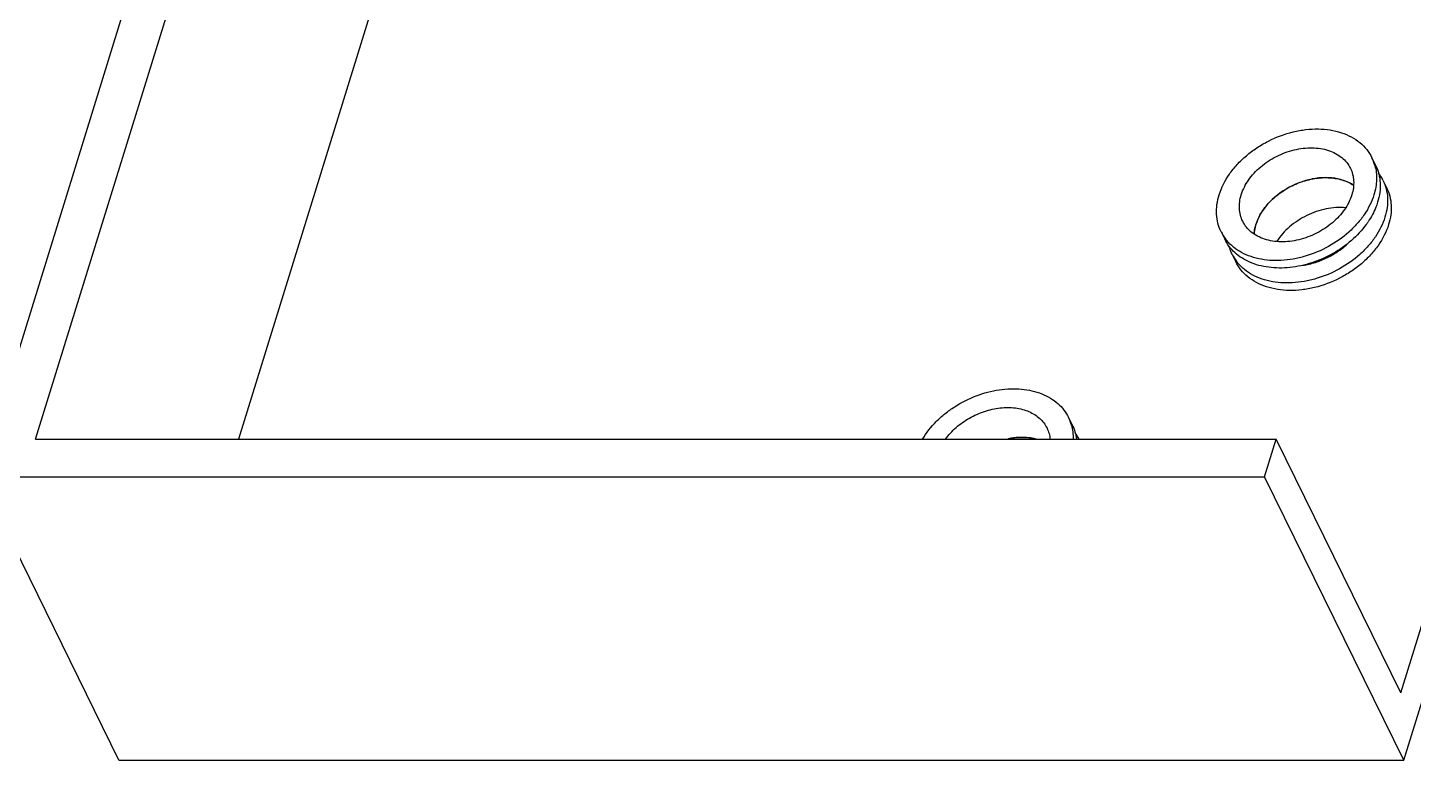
# Model space of a CAD drawing. Header units: inches. Extents: x 0 to 22, y 0 to 17.
# Drawn here: x 13.084 to 15.356, y 9.991 to 11.193 of the extents above; entities that cross this region are included whole.
import ezdxf

# ---------------------------------------------------------------- set-up
doc = ezdxf.new("R2010")
doc.units = ezdxf.units.IN
doc.header["$LTSCALE"] = 1.21
doc.header["$MEASUREMENT"] = 0
doc.layers.get('0').update_dxf_attribs({"linetype": 'CONTINUOUS'})
doc.layers.add('02___PRT_ALL_AXES', color=7, linetype='CONTINUOUS')

msp = doc.modelspace()

# ---------------------------------------------------------------- linework, layer by layer
at = {"color": 7, "linetype": 'Continuous'}
for p, q in [((13.0057, 10.4563), (13.9063, 13.3706)), ((13.0972, 10.518), (13.9788, 13.3706)), ((14.0924, 12.6616), (13.43, 10.518)), ((15.3356, 10.1019), (15.5053, 10.6513)), ((15.3405, 9.9913), (15.5297, 10.6034)), ((13.0972, 10.518), (15.1314, 10.518)), ((15.1123, 10.4563), (15.1314, 10.518)), ((15.3356, 10.1019), (15.1314, 10.518)), ((13.2338, 9.9913), (13.0057, 10.4563)), ((13.0057, 10.4563), (15.1123, 10.4563)), ((15.3405, 9.9913), (15.1123, 10.4563)), ((13.2338, 9.9913), (15.3405, 9.9913))]:
    msp.add_line(p, q, dxfattribs=at)
msp.add_arc((15.1641, 10.954), 0.1422, 323.8924, 326.1053, dxfattribs=at)
for points, knots in [([(15.074, 10.9188), (15.0766, 10.9274), (15.0831, 10.9399), (15.0949, 10.9545), (15.1095, 10.9685), (15.1311, 10.9827), (15.1554, 10.9918), (15.1754, 10.9954), (15.1944, 10.9964), (15.2127, 10.9938), (15.2287, 10.987), (15.2389, 10.9803), (15.2472, 10.972), (15.2513, 10.9655), (15.253, 10.9621)], [0, 0, 0, 0, 0.120791, 0.185744, 0.253062, 0.391822, 0.530991, 0.598792, 0.664374, 0.78666, 0.843391, 0.89737, 0.949254, 1, 1, 1, 1]), ([(15.253, 10.9621), (15.2545, 10.959), (15.257, 10.9522), (15.2586, 10.9414), (15.2581, 10.93), (15.2564, 10.9225), (15.2553, 10.9188)], [0, 0, 0, 0, 0.239085, 0.482914, 0.735579, 1, 1, 1, 1]), ([(15.2943, 10.9672), (15.2965, 10.9628), (15.3, 10.9533), (15.3022, 10.9381), (15.3015, 10.9223), (15.2992, 10.9118), (15.2975, 10.9065)], [0, 0, 0, 0, 0.239084, 0.482916, 0.735575, 1, 1, 1, 1]), ([(15.098, 10.8698), (15.1002, 10.877), (15.1053, 10.8876), (15.1145, 10.9003), (15.1258, 10.9128), (15.1428, 10.9263), (15.166, 10.9384), (15.1909, 10.9457), (15.2119, 10.9475), (15.2278, 10.946), (15.2389, 10.9436), (15.2491, 10.9398), (15.2553, 10.9363), (15.2582, 10.9344)], [0, 0, 0, 0, 0.116218, 0.178126, 0.242178, 0.374873, 0.510436, 0.644253, 0.77204, 0.832755, 0.890977, 0.946674, 1, 1, 1, 1]), ([(15.0763, 10.8754), (15.0747, 10.8786), (15.0722, 10.8854), (15.0706, 10.8962), (15.0711, 10.9075), (15.0728, 10.915), (15.074, 10.9188)], [0, 0, 0, 0, 0.239085, 0.482914, 0.735579, 1, 1, 1, 1]), ([(15.2553, 10.9188), (15.2526, 10.9102), (15.2462, 10.8977), (15.2343, 10.883), (15.2197, 10.8691), (15.1981, 10.8548), (15.1738, 10.8458), (15.1538, 10.8421), (15.1348, 10.8411), (15.1165, 10.8438), (15.1005, 10.8506), (15.0903, 10.8573), (15.0821, 10.8655), (15.0779, 10.872), (15.0763, 10.8754)], [0, 0, 0, 0, 0.120791, 0.185744, 0.253062, 0.391822, 0.530991, 0.598792, 0.664374, 0.78666, 0.843391, 0.89737, 0.949254, 1, 1, 1, 1]), ([(15.2975, 10.9065), (15.2967, 10.9038), (15.2928, 10.8927), (15.2871, 10.8822), (15.2821, 10.8747)], [0, 0, 0, 0, 0.241236, 1, 1, 1, 1]), ([(15.2789, 10.8702), (15.2719, 10.8606), (15.2551, 10.8426), (15.2247, 10.8213), (15.1903, 10.8061), (15.1545, 10.7983), (15.1249, 10.7983), (15.103, 10.8026), (15.0881, 10.8077), (15.0748, 10.8147), (15.0633, 10.8235), (15.0538, 10.8338), (15.0489, 10.8417), (15.0469, 10.8458)], [0, 0, 0, 0, 0.131609, 0.269338, 0.408523, 0.544211, 0.672154, 0.732473, 0.790126, 0.845246, 0.898187, 0.949521, 1, 1, 1, 1]), ([(15.095, 10.8544), (15.0951, 10.8556), (15.0957, 10.8609), (15.0968, 10.866), (15.098, 10.8698)], [0, 0, 0, 0, 0.244322, 1, 1, 1, 1]), ([(14.5892, 10.518), (14.5942, 10.5249), (14.6061, 10.5379), (14.6279, 10.5533), (14.6525, 10.5643), (14.6782, 10.5701), (14.6994, 10.5702), (14.7152, 10.5672), (14.7258, 10.5635), (14.7354, 10.5585), (14.7437, 10.5522), (14.7505, 10.5448), (14.754, 10.5391), (14.7555, 10.5362)], [0, 0, 0, 0, 0.131313, 0.268909, 0.408106, 0.543901, 0.671985, 0.732366, 0.790071, 0.845226, 0.898185, 0.949524, 1, 1, 1, 1]), ([(14.7968, 10.5413), (14.7986, 10.5377), (14.8016, 10.5301), (14.8032, 10.5221), (14.8037, 10.5181)], [0, 0, 0, 0, 0.496707, 1, 1, 1, 1]), ([(14.6899, 10.5182), (14.6981, 10.52), (14.7144, 10.5219), (14.7307, 10.5201), (14.7383, 10.5182)], [0, 0, 0, 0, 0.517654, 1, 1, 1, 1]), ([(14.7555, 10.5362), (14.7569, 10.5334), (14.7591, 10.5274), (14.7603, 10.5212), (14.7606, 10.518)], [0, 0, 0, 0, 0.496111, 1, 1, 1, 1])]:
    msp.add_open_spline(points, degree=3, knots=knots, dxfattribs=at)
at = {"layer": '02___PRT_ALL_AXES', "color": 7, "linetype": 'Continuous'}
for p, q in [((15.2883, 10.9795), (15.2943, 10.9672)), ((15.3063, 10.9428), (15.3123, 10.9305)), ((15.0409, 10.8581), (15.0469, 10.8458)), ((15.0589, 10.8214), (15.0649, 10.8091)), ((14.7908, 10.5535), (14.7968, 10.5413))]:
    msp.add_line(p, q, dxfattribs=at)
for centre, radius, start, end in [((15.2235, 10.9477), 0.0722, 15.5383, 26.1293), ((15.2413, 10.9108), 0.0725, 26.1717, 36.9405), ((15.1059, 10.89), 0.0724, 206.17, 216.8435), ((15.124, 10.8533), 0.0725, 206.1714, 216.9043), ((14.726, 10.5217), 0.0722, 15.5383, 26.1293), ((14.7437, 10.4848), 0.0726, 27.2655, 36.9381)]:
    msp.add_arc(centre, radius, start, end, dxfattribs=at)
for points, knots in [([(15.0377, 10.9188), (15.0414, 10.9308), (15.0505, 10.9483), (15.067, 10.9688), (15.0822, 10.9833), (15.0994, 10.9962), (15.1245, 11.0108), (15.1517, 11.021), (15.1797, 11.0261), (15.2063, 11.0275), (15.2319, 11.0237), (15.2544, 11.0143), (15.2686, 11.0049), (15.2802, 10.9933), (15.286, 10.9842), (15.2883, 10.9795)], [0, 0, 0, 0, 0.120763, 0.185701, 0.253002, 0.322015, 0.391966, 0.531102, 0.598887, 0.664453, 0.786711, 0.843428, 0.897394, 0.949266, 1, 1, 1, 1]), ([(15.2931, 10.967), (15.2941, 10.9633), (15.2956, 10.9555), (15.2961, 10.9434), (15.2948, 10.9311), (15.2928, 10.9229), (15.2915, 10.9188)], [0, 0, 0, 0, 0.239326, 0.484462, 0.737573, 1, 1, 1, 1]), ([(15.2587, 10.934), (15.2482, 10.9412), (15.2282, 10.9473), (15.2008, 10.947), (15.1712, 10.9411), (15.1369, 10.9243), (15.1152, 10.9025), (15.1074, 10.8901)], [0, 0, 0, 0, 0.221758, 0.346265, 0.477284, 0.745433, 1, 1, 1, 1]), ([(15.3063, 10.9428), (15.3085, 10.9383), (15.312, 10.9289), (15.3143, 10.9137), (15.3135, 10.8978), (15.3112, 10.8873), (15.3096, 10.8821)], [0, 0, 0, 0, 0.239084, 0.482916, 0.735575, 1, 1, 1, 1]), ([(15.3123, 10.9305), (15.3145, 10.9261), (15.318, 10.9166), (15.3203, 10.9014), (15.3195, 10.8856), (15.3172, 10.8751), (15.3156, 10.8698)], [0, 0, 0, 0, 0.239084, 0.482916, 0.735575, 1, 1, 1, 1]), ([(15.0409, 10.8581), (15.0387, 10.8625), (15.0353, 10.872), (15.033, 10.8872), (15.0337, 10.903), (15.0361, 10.9135), (15.0377, 10.9188)], [0, 0, 0, 0, 0.239085, 0.482914, 0.735579, 1, 1, 1, 1]), ([(15.2915, 10.9188), (15.288, 10.9074), (15.2797, 10.8909), (15.2644, 10.8712), (15.2456, 10.8524), (15.2176, 10.8326), (15.1859, 10.8193), (15.1595, 10.813), (15.1339, 10.81), (15.1088, 10.8116), (15.086, 10.8183), (15.071, 10.8255), (15.0581, 10.8349), (15.051, 10.8425), (15.048, 10.8466)], [0, 0, 0, 0, 0.119215, 0.183122, 0.249329, 0.3861, 0.524256, 0.592109, 0.658176, 0.782647, 0.840773, 0.896085, 0.948944, 1, 1, 1, 1]), ([(15.3096, 10.8821), (15.306, 10.8707), (15.2977, 10.8542), (15.2824, 10.8345), (15.2636, 10.8157), (15.2356, 10.796), (15.2039, 10.7826), (15.1775, 10.7763), (15.1519, 10.7733), (15.1269, 10.7748), (15.1041, 10.7815), (15.0891, 10.7887), (15.0762, 10.7981), (15.0691, 10.8057), (15.066, 10.8098)], [0, 0, 0, 0, 0.119205, 0.183106, 0.249306, 0.386065, 0.524214, 0.592067, 0.658136, 0.78262, 0.840754, 0.896074, 0.94894, 1, 1, 1, 1]), ([(15.1074, 10.8901), (15.1064, 10.8885), (15.1026, 10.882), (15.0996, 10.8751), (15.098, 10.8698)], [0, 0, 0, 0, 0.258591, 1, 1, 1, 1]), ([(15.245, 10.8976), (15.2344, 10.8985), (15.2123, 10.8968), (15.1808, 10.8859), (15.1528, 10.8677), (15.1379, 10.8512), (15.1322, 10.8423)], [0, 0, 0, 0, 0.243042, 0.499995, 0.756957, 1, 1, 1, 1]), ([(15.3156, 10.8698), (15.3118, 10.8578), (15.3028, 10.8403), (15.2862, 10.8198), (15.2711, 10.8053), (15.2538, 10.7924), (15.2288, 10.7778), (15.2015, 10.7676), (15.1735, 10.7625), (15.1469, 10.7611), (15.1213, 10.7649), (15.0989, 10.7743), (15.0846, 10.7837), (15.0731, 10.7953), (15.0673, 10.8044), (15.0649, 10.8091)], [0, 0, 0, 0, 0.120762, 0.185701, 0.253002, 0.322015, 0.391966, 0.531102, 0.598887, 0.664453, 0.786711, 0.843428, 0.897394, 0.949266, 1, 1, 1, 1]), ([(15.098, 10.8698), (15.0976, 10.8685), (15.0961, 10.8633), (15.0953, 10.858), (15.095, 10.854)], [0, 0, 0, 0, 0.255982, 1, 1, 1, 1]), ([(15.1751, 10.8032), (15.182, 10.8042), (15.1958, 10.8074), (15.2155, 10.8153), (15.2338, 10.8261), (15.2448, 10.8351), (15.2498, 10.8399)], [0, 0, 0, 0, 0.247436, 0.500048, 0.752636, 1, 1, 1, 1]), ([(15.0589, 10.8214), (15.0584, 10.8224), (15.0565, 10.8266), (15.055, 10.831), (15.0541, 10.8343)], [0, 0, 0, 0, 0.249455, 1, 1, 1, 1]), ([(14.5515, 10.518), (14.5577, 10.5285), (14.5694, 10.5433), (14.5881, 10.5601), (14.6094, 10.5754), (14.6388, 10.5903), (14.6704, 10.5987), (14.6956, 10.601), (14.7192, 10.6004), (14.7416, 10.5954), (14.7611, 10.5858), (14.7734, 10.5769), (14.7836, 10.5661), (14.7887, 10.5578), (14.7908, 10.5535)], [0, 0, 0, 0, 0.128378, 0.195873, 0.264777, 0.404003, 0.5408, 0.606806, 0.67048, 0.789413, 0.844934, 0.898103, 0.949521, 1, 1, 1, 1]), ([(14.7956, 10.5411), (14.7966, 10.5374), (14.7981, 10.5297), (14.7984, 10.522), (14.7983, 10.518)], [0, 0, 0, 0, 0.494155, 1, 1, 1, 1]), ([(14.7362, 10.5187), (14.7328, 10.5194), (14.7183, 10.5218), (14.7033, 10.5208), (14.6923, 10.5187)], [0, 0, 0, 0, 0.238236, 1, 1, 1, 1])]:
    msp.add_open_spline(points, degree=3, knots=knots, dxfattribs=at)

doc.saveas('drawing.dxf')
